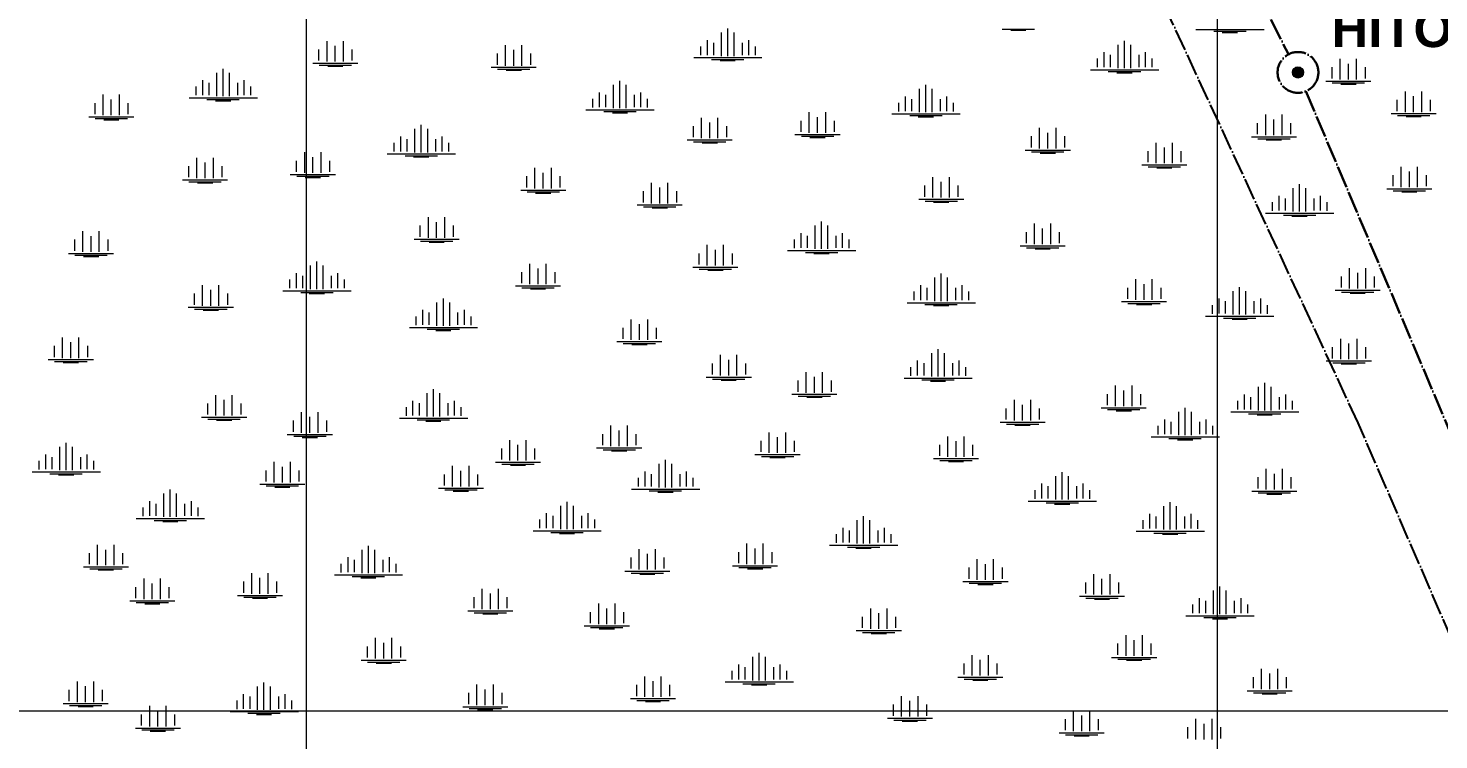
# Model space of a CAD drawing. Header units: metres. Extents: x 405809 to 420020, y 8257398 to 8272141.
# Drawn here: x 406695 to 408243, y 8265968 to 8266750 of the extents above; entities that cross this region are included whole.
import ezdxf

# ---------------------------------------------------------------- set-up
doc = ezdxf.new("R2010")
doc.units = ezdxf.units.M
doc.linetypes.add('ACAD_ISO04W100', pattern=[30, 24, -3, 0, -3])
for name, color, linetype, lineweight in [('BOFEDALES', 112, 'Continuous', 5), ('COORDENADAS', 30, 'Continuous', 5), ('PERT. DE LA RESERVA', 163, 'ACAD_ISO04W100', 30), ('texto', 7, 'Continuous', 13)]:
    doc.layers.add(name, color=color, linetype=linetype, lineweight=lineweight)
doc.layers.add('PERIMETRO', color=3, linetype='ACAD_ISO04W100')
doc.styles.add('CARLOS', font='arialbd.ttf', dxfattribs={"height": 48})

msp = doc.modelspace()

# ---------------------------------------------------------------- hatches: boundary and pattern name
at = {"layer": 'PERT. DE LA RESERVA'}
h = msp.add_hatch(color=256, dxfattribs=at)
edge = h.paths.add_edge_path()
edge.add_arc((408088.8, 8266701.1), 6.16, 0, 360)

# ---------------------------------------------------------------- linework, layer by layer
at = {"layer": 'BOFEDALES'}
for p, q in [((407455.8, 8266719), (407455.8, 8266744.8)), ((407462.8, 8266719), (407462.8, 8266749.2)), ((407462.8, 8266719), (407462.8, 8266744.8)), ((407469.8, 8266719), (407469.8, 8266744.8)), ((407764.1, 8266748.7), (407799.6, 8266748.7)), ((407773.5, 8266747.5), (407790.1, 8266747.5)), ((407976.8, 8266748.3), (408051.7, 8266748.3)), ((407996.3, 8266746.3), (408031.8, 8266746.3)), ((408005.7, 8266745.1), (408022.4, 8266745.1)), ((407022.9, 8266712.9), (407022.9, 8266735.5)), ((407031.9, 8266712.9), (407031.9, 8266730.2)), ((407040.9, 8266712.9), (407040.9, 8266735.5)), ((407218.9, 8266708.5), (407218.9, 8266731.1)), ((407236.9, 8266708.5), (407236.9, 8266731.1)), ((407432.8, 8266729.5), (407432.8, 8266720)), ((407440.1, 8266736.5), (407440.1, 8266720.1)), ((407447.1, 8266733.6), (407447.1, 8266720.1)), ((407478.6, 8266733.6), (407478.6, 8266720.1)), ((407485.6, 8266736.5), (407485.6, 8266720.1)), ((407492.9, 8266729.5), (407492.9, 8266720)), ((407891.4, 8266705.7), (407891.4, 8266731.5)), ((407898.4, 8266705.7), (407898.4, 8266735.9)), ((407898.4, 8266705.7), (407898.4, 8266731.5)), ((407905.4, 8266705.7), (407905.4, 8266731.5)), ((407013.7, 8266726.2), (407013.7, 8266714)), ((407050.2, 8266726.2), (407050.2, 8266714)), ((407209.6, 8266721.9), (407209.6, 8266709.6)), ((407227.9, 8266708.5), (407227.9, 8266725.8)), ((407246.1, 8266721.9), (407246.1, 8266709.6)), ((407425.5, 8266717.3), (407500.4, 8266717.3)), ((407445.1, 8266715.3), (407480.6, 8266715.3)), ((407454.5, 8266714), (407471.1, 8266714)), ((407868.3, 8266716.2), (407868.3, 8266706.7)), ((407875.6, 8266723.2), (407875.6, 8266706.8)), ((407882.6, 8266720.3), (407882.6, 8266706.8)), ((407914.2, 8266720.3), (407914.2, 8266706.8)), ((407921.2, 8266723.2), (407921.2, 8266706.8)), ((407928.5, 8266716.2), (407928.5, 8266706.7)), ((408135.1, 8266693.4), (408135.1, 8266716)), ((408153.1, 8266693.4), (408153.1, 8266716)), ((406901.9, 8266675), (406901.9, 8266700.8)), ((406908.9, 8266675), (406908.9, 8266705.2)), ((406908.9, 8266675), (406908.9, 8266700.8)), ((406915.9, 8266675), (406915.9, 8266700.8)), ((407007.2, 8266711.1), (407056.7, 8266711.1)), ((407014.2, 8266709.1), (407049.7, 8266709.1)), ((407023.6, 8266707.9), (407040.3, 8266707.9)), ((407203.1, 8266706.7), (407252.6, 8266706.7)), ((407210.1, 8266704.7), (407245.6, 8266704.7)), ((407219.5, 8266703.5), (407236.2, 8266703.5)), ((407861.1, 8266704), (407936, 8266704)), ((407880.6, 8266702), (407916.2, 8266702)), ((407890.1, 8266700.7), (407906.7, 8266700.7)), ((408125.9, 8266706.7), (408125.9, 8266694.5)), ((408144.1, 8266693.4), (408144.1, 8266710.6)), ((408162.4, 8266706.7), (408162.4, 8266694.5)), ((406878.8, 8266685.5), (406878.8, 8266676)), ((406886.1, 8266692.5), (406886.1, 8266676.1)), ((406893.1, 8266689.6), (406893.1, 8266676.1)), ((406924.6, 8266689.6), (406924.6, 8266676.1)), ((406931.6, 8266692.5), (406931.6, 8266676.1)), ((406938.9, 8266685.5), (406938.9, 8266676)), ((407337.4, 8266661.7), (407337.4, 8266687.5)), ((407344.4, 8266661.7), (407344.4, 8266691.9)), ((407344.4, 8266661.7), (407344.4, 8266687.5)), ((407351.4, 8266661.7), (407351.4, 8266687.5)), ((407673.3, 8266657.3), (407673.3, 8266683.1)), ((407680.3, 8266657.3), (407680.3, 8266687.5)), ((407680.3, 8266657.3), (407680.3, 8266683.1)), ((407687.3, 8266657.3), (407687.3, 8266683.1)), ((408119.4, 8266691.6), (408168.9, 8266691.6)), ((408126.4, 8266689.6), (408161.9, 8266689.6)), ((408135.8, 8266688.3), (408152.5, 8266688.3)), ((406767.9, 8266667.5), (406767.9, 8266655.2)), ((406777.1, 8266654.2), (406777.1, 8266676.8)), ((406786.1, 8266654.2), (406786.1, 8266671.4)), ((406795.1, 8266654.2), (406795.1, 8266676.8)), ((406804.4, 8266667.5), (406804.4, 8266655.2)), ((406871.5, 8266673.3), (406946.5, 8266673.3)), ((406891.1, 8266671.3), (406926.6, 8266671.3)), ((406900.5, 8266670), (406917.2, 8266670)), ((407314.4, 8266672.2), (407314.4, 8266662.7)), ((407321.7, 8266679.2), (407321.7, 8266662.8)), ((407328.7, 8266676.3), (407328.7, 8266662.8)), ((407360.2, 8266676.3), (407360.2, 8266662.8)), ((407367.2, 8266679.2), (407367.2, 8266662.8)), ((407374.5, 8266672.2), (407374.5, 8266662.7)), ((407650.2, 8266667.7), (407650.2, 8266658.2)), ((407657.6, 8266674.8), (407657.6, 8266658.4)), ((407664.6, 8266671.9), (407664.6, 8266658.4)), ((407696.1, 8266671.9), (407696.1, 8266658.4)), ((407703.1, 8266674.8), (407703.1, 8266658.4)), ((407710.4, 8266667.7), (407710.4, 8266658.2)), ((408197.5, 8266671), (408197.5, 8266658.7)), ((408206.7, 8266657.6), (408206.7, 8266680.3)), ((408215.7, 8266657.6), (408215.7, 8266674.9)), ((408224.7, 8266657.6), (408224.7, 8266680.3)), ((408234, 8266671), (408234, 8266658.7)), ((406761.4, 8266652.4), (406810.9, 8266652.4)), ((407307.1, 8266660), (407382.1, 8266660)), ((407326.7, 8266658), (407362.2, 8266658)), ((407336.1, 8266656.7), (407352.8, 8266656.7)), ((407434, 8266628.8), (407434, 8266651.4)), ((407452, 8266628.8), (407452, 8266651.4)), ((407552.3, 8266634.8), (407552.3, 8266657.4)), ((407561.3, 8266634.8), (407561.3, 8266652)), ((407570.3, 8266634.8), (407570.3, 8266657.4)), ((407643, 8266655.6), (407717.9, 8266655.6)), ((407662.6, 8266653.6), (407698.1, 8266653.6)), ((407672, 8266652.3), (407688.6, 8266652.3)), ((408053.4, 8266632.1), (408053.4, 8266654.7)), ((408071.4, 8266632.1), (408071.4, 8266654.7)), ((408191, 8266655.9), (408240.5, 8266655.9)), ((408198, 8266653.9), (408233.5, 8266653.9)), ((408207.4, 8266652.6), (408224, 8266652.6)), ((406768.4, 8266650.4), (406803.9, 8266650.4)), ((406777.8, 8266649.1), (406794.5, 8266649.1)), ((407119.4, 8266613.3), (407119.4, 8266639.1)), ((407126.4, 8266613.3), (407126.4, 8266643.5)), ((407126.4, 8266613.3), (407126.4, 8266639.1)), ((407133.4, 8266613.3), (407133.4, 8266639.1)), ((407424.8, 8266642.1), (407424.8, 8266629.9)), ((407443, 8266628.8), (407443, 8266646.1)), ((407461.3, 8266642.1), (407461.3, 8266629.9)), ((407543.1, 8266648.1), (407543.1, 8266635.8)), ((407579.6, 8266648.1), (407579.6, 8266635.8)), ((407805.2, 8266617.6), (407805.2, 8266640.2)), ((407823.2, 8266617.6), (407823.2, 8266640.2)), ((408044.1, 8266645.5), (408044.1, 8266633.2)), ((408062.4, 8266632.1), (408062.4, 8266649.4)), ((408080.6, 8266645.5), (408080.6, 8266633.2)), ((407096.3, 8266623.7), (407096.3, 8266614.2)), ((407103.6, 8266630.8), (407103.6, 8266614.4)), ((407110.6, 8266627.9), (407110.6, 8266614.4)), ((407142.1, 8266627.9), (407142.1, 8266614.4)), ((407149.1, 8266630.8), (407149.1, 8266614.4)), ((407156.4, 8266623.7), (407156.4, 8266614.2)), ((407418.3, 8266627), (407467.8, 8266627)), ((407425.3, 8266625), (407460.8, 8266625)), ((407434.7, 8266623.7), (407451.4, 8266623.7)), ((407536.6, 8266633), (407586.1, 8266633)), ((407543.6, 8266631), (407579.1, 8266631)), ((407553, 8266629.7), (407569.6, 8266629.7)), ((407795.9, 8266631), (407795.9, 8266618.7)), ((407814.2, 8266617.6), (407814.2, 8266634.9)), ((407832.4, 8266631), (407832.4, 8266618.7)), ((407933.1, 8266601.3), (407933.1, 8266623.9)), ((407951.1, 8266601.3), (407951.1, 8266623.9)), ((408037.6, 8266630.3), (408087.1, 8266630.3)), ((408044.6, 8266628.3), (408080.1, 8266628.3)), ((408054, 8266627.1), (408070.7, 8266627.1)), ((406880.1, 8266584.8), (406880.1, 8266607.4)), ((406898.1, 8266584.8), (406898.1, 8266607.4)), ((406998.4, 8266590.8), (406998.4, 8266613.4)), ((407007.4, 8266590.8), (407007.4, 8266608)), ((407016.4, 8266590.8), (407016.4, 8266613.4)), ((407089, 8266611.6), (407164, 8266611.6)), ((407108.6, 8266609.6), (407144.1, 8266609.6)), ((407118, 8266608.3), (407134.7, 8266608.3)), ((407789.4, 8266615.8), (407838.9, 8266615.8)), ((407796.4, 8266613.8), (407831.9, 8266613.8)), ((407805.9, 8266612.6), (407822.5, 8266612.6)), ((407923.8, 8266614.6), (407923.8, 8266602.4)), ((407942.1, 8266601.3), (407942.1, 8266618.6)), ((407960.3, 8266614.6), (407960.3, 8266602.4)), ((406870.8, 8266598.1), (406870.8, 8266585.9)), ((406889.1, 8266584.8), (406889.1, 8266602.1)), ((406907.3, 8266598.1), (406907.3, 8266585.9)), ((406982.6, 8266589), (407032.1, 8266589)), ((406989.1, 8266604.1), (406989.1, 8266591.8)), ((407025.6, 8266604.1), (407025.6, 8266591.8)), ((407251.2, 8266573.6), (407251.2, 8266596.2)), ((407260.2, 8266573.6), (407260.2, 8266590.9)), ((407269.2, 8266573.6), (407269.2, 8266596.2)), ((407917.3, 8266599.5), (407966.8, 8266599.5)), ((407924.3, 8266597.5), (407959.8, 8266597.5)), ((407933.8, 8266596.3), (407950.4, 8266596.3)), ((408202.1, 8266574.9), (408202.1, 8266597.5)), ((408211.1, 8266574.9), (408211.1, 8266592.2)), ((408220.1, 8266574.9), (408220.1, 8266597.5)), ((406864.3, 8266583), (406913.8, 8266583)), ((406871.3, 8266581), (406906.8, 8266581)), ((406880.7, 8266579.7), (406897.4, 8266579.7)), ((406989.6, 8266587), (407025.1, 8266587)), ((406999, 8266585.7), (407015.7, 8266585.7)), ((407242, 8266587), (407242, 8266574.7)), ((407278.5, 8266587), (407278.5, 8266574.7)), ((407379.1, 8266557.3), (407379.1, 8266579.9)), ((407388.1, 8266557.3), (407388.1, 8266574.6)), ((407397.1, 8266557.3), (407397.1, 8266579.9)), ((407678.9, 8266576.9), (407678.9, 8266564.6)), ((407688.1, 8266563.6), (407688.1, 8266586.2)), ((407697.1, 8266563.6), (407697.1, 8266580.8)), ((407706.1, 8266563.6), (407706.1, 8266586.2)), ((407715.4, 8266576.9), (407715.4, 8266564.6)), ((408083.6, 8266548.2), (408083.6, 8266574)), ((408090.6, 8266548.2), (408090.6, 8266578.4)), ((408090.6, 8266548.2), (408090.6, 8266574)), ((408097.6, 8266548.2), (408097.6, 8266574)), ((408192.9, 8266588.2), (408192.9, 8266576)), ((408229.4, 8266588.2), (408229.4, 8266576)), ((407235.5, 8266571.8), (407285, 8266571.8)), ((407242.5, 8266569.8), (407278, 8266569.8)), ((407251.9, 8266568.6), (407268.6, 8266568.6)), ((407369.9, 8266570.6), (407369.9, 8266558.4)), ((407406.4, 8266570.6), (407406.4, 8266558.4)), ((407672.4, 8266561.8), (407721.9, 8266561.8)), ((407679.4, 8266559.8), (407714.9, 8266559.8)), ((407688.8, 8266558.5), (407705.5, 8266558.5)), ((408060.5, 8266558.6), (408060.5, 8266549.1)), ((408067.8, 8266565.7), (408067.8, 8266549.3)), ((408074.8, 8266562.8), (408074.8, 8266549.3)), ((408106.3, 8266562.8), (408106.3, 8266549.3)), ((408113.3, 8266565.7), (408113.3, 8266549.3)), ((408120.6, 8266558.6), (408120.6, 8266549.1)), ((408186.4, 8266573.1), (408235.9, 8266573.1)), ((408193.4, 8266571.1), (408228.9, 8266571.1)), ((408202.8, 8266569.8), (408219.4, 8266569.8)), ((407134.2, 8266519.6), (407134.2, 8266542.2)), ((407152.2, 8266519.6), (407152.2, 8266542.2)), ((407363.4, 8266555.5), (407412.9, 8266555.5)), ((407370.4, 8266553.5), (407405.9, 8266553.5)), ((407379.8, 8266552.3), (407396.5, 8266552.3)), ((408053.3, 8266546.4), (408128.2, 8266546.4)), ((408072.8, 8266544.4), (408108.3, 8266544.4)), ((408082.2, 8266543.2), (408098.9, 8266543.2)), ((406754.9, 8266504.1), (406754.9, 8266526.8)), ((406772.9, 8266504.1), (406772.9, 8266526.8)), ((407124.9, 8266532.9), (407124.9, 8266520.6)), ((407143.2, 8266519.6), (407143.2, 8266536.8)), ((407161.4, 8266532.9), (407161.4, 8266520.6)), ((407558.7, 8266507.2), (407558.7, 8266532.9)), ((407565.7, 8266507.2), (407565.7, 8266537.3)), ((407565.7, 8266507.2), (407565.7, 8266532.9)), ((407572.7, 8266507.2), (407572.7, 8266532.9)), ((407799.5, 8266512.4), (407799.5, 8266535)), ((407808.5, 8266512.4), (407808.5, 8266529.7)), ((407817.5, 8266512.4), (407817.5, 8266535)), ((406745.6, 8266517.5), (406745.6, 8266505.2)), ((406763.9, 8266504.1), (406763.9, 8266521.4)), ((406782.1, 8266517.5), (406782.1, 8266505.2)), ((407118.4, 8266517.8), (407167.9, 8266517.8)), ((407125.4, 8266515.8), (407160.9, 8266515.8)), ((407134.9, 8266514.5), (407151.5, 8266514.5)), ((407440.3, 8266488.9), (407440.3, 8266511.6)), ((407458.3, 8266488.9), (407458.3, 8266511.6)), ((407535.7, 8266517.6), (407535.7, 8266508.1)), ((407543, 8266524.6), (407543, 8266508.3)), ((407550, 8266521.8), (407550, 8266508.3)), ((407581.5, 8266521.8), (407581.5, 8266508.3)), ((407588.5, 8266524.6), (407588.5, 8266508.3)), ((407595.8, 8266517.6), (407595.8, 8266508.1)), ((407790.3, 8266525.7), (407790.3, 8266513.5)), ((407826.8, 8266525.7), (407826.8, 8266513.5)), ((406739.1, 8266502.4), (406788.6, 8266502.4)), ((406746.1, 8266500.4), (406781.6, 8266500.4)), ((406755.5, 8266499.1), (406772.2, 8266499.1)), ((407431, 8266502.3), (407431, 8266490)), ((407449.3, 8266488.9), (407449.3, 8266506.2)), ((407467.5, 8266502.3), (407467.5, 8266490)), ((407528.4, 8266505.4), (407603.4, 8266505.4)), ((407548, 8266503.4), (407583.5, 8266503.4)), ((407557.4, 8266502.2), (407574, 8266502.2)), ((407783.8, 8266510.6), (407833.3, 8266510.6)), ((407790.8, 8266508.6), (407826.3, 8266508.6)), ((407800.2, 8266507.4), (407816.8, 8266507.4)), ((406989, 8266480.6), (406989, 8266464.3)), ((407004.8, 8266463.2), (407004.8, 8266488.9)), ((407011.8, 8266463.2), (407011.8, 8266493.3)), ((407011.8, 8266463.2), (407011.8, 8266488.9)), ((407018.8, 8266463.2), (407018.8, 8266488.9)), ((407034.5, 8266480.6), (407034.5, 8266464.3)), ((407236.3, 8266481.7), (407236.3, 8266469.5)), ((407245.6, 8266468.4), (407245.6, 8266491)), ((407254.6, 8266468.4), (407254.6, 8266485.7)), ((407263.6, 8266468.4), (407263.6, 8266491)), ((407272.8, 8266481.7), (407272.8, 8266469.5)), ((407424.5, 8266487.2), (407474, 8266487.2)), ((407431.5, 8266485.2), (407467, 8266485.2)), ((407440.9, 8266483.9), (407457.6, 8266483.9)), ((408145.4, 8266463.7), (408145.4, 8266486.3)), ((408154.4, 8266463.7), (408154.4, 8266481)), ((408163.4, 8266463.7), (408163.4, 8266486.3)), ((406886.3, 8266444.9), (406886.3, 8266467.6)), ((406904.3, 8266444.9), (406904.3, 8266467.6)), ((406981.7, 8266473.6), (406981.7, 8266464.1)), ((406996, 8266477.8), (406996, 8266464.3)), ((407027.5, 8266477.8), (407027.5, 8266464.3)), ((407041.8, 8266473.6), (407041.8, 8266464.1)), ((407229.8, 8266466.6), (407279.3, 8266466.6)), ((407674.3, 8266467.4), (407674.3, 8266451.1)), ((407690.1, 8266450), (407690.1, 8266475.7)), ((407697.1, 8266450), (407697.1, 8266480.2)), ((407697.1, 8266450), (407697.1, 8266475.7)), ((407704.1, 8266450), (407704.1, 8266475.7)), ((407719.8, 8266467.4), (407719.8, 8266451.1)), ((407910.8, 8266451.3), (407910.8, 8266473.9)), ((407919.8, 8266451.3), (407919.8, 8266468.6)), ((407928.8, 8266451.3), (407928.8, 8266473.9)), ((408024.7, 8266435.2), (408024.7, 8266465.4)), ((408136.1, 8266477), (408136.1, 8266464.8)), ((408172.6, 8266477), (408172.6, 8266464.8)), ((406877, 8266458.3), (406877, 8266446)), ((406895.3, 8266444.9), (406895.3, 8266462.2)), ((406913.6, 8266458.3), (406913.6, 8266446)), ((406974.5, 8266461.4), (407049.4, 8266461.4)), ((406994, 8266459.4), (407029.5, 8266459.4)), ((407003.4, 8266458.2), (407020.1, 8266458.2)), ((407150.6, 8266422.7), (407150.6, 8266452.9)), ((407236.8, 8266464.6), (407272.3, 8266464.6)), ((407246.2, 8266463.4), (407262.9, 8266463.4)), ((407667, 8266460.4), (407667, 8266450.9)), ((407681.3, 8266464.6), (407681.3, 8266451.1)), ((407712.8, 8266464.6), (407712.8, 8266451.1)), ((407727.2, 8266460.4), (407727.2, 8266450.9)), ((407895.1, 8266449.5), (407944.6, 8266449.5)), ((407901.6, 8266464.6), (407901.6, 8266452.4)), ((407938.1, 8266464.6), (407938.1, 8266452.4)), ((408002, 8266452.7), (408002, 8266436.3)), ((408009, 8266449.8), (408009, 8266436.3)), ((408017.7, 8266435.2), (408017.7, 8266461)), ((408024.7, 8266435.2), (408024.7, 8266461)), ((408031.7, 8266435.2), (408031.7, 8266461)), ((408040.5, 8266449.8), (408040.5, 8266436.3)), ((408047.5, 8266452.7), (408047.5, 8266436.3)), ((408129.6, 8266461.9), (408179.1, 8266461.9)), ((408136.6, 8266459.9), (408172.1, 8266459.9)), ((408146, 8266458.7), (408162.7, 8266458.7)), ((406870.5, 8266443.2), (406920.1, 8266443.2)), ((406877.5, 8266441.2), (406913.1, 8266441.2)), ((406887, 8266439.9), (406903.6, 8266439.9)), ((407127.8, 8266440.2), (407127.8, 8266423.8)), ((407134.8, 8266437.3), (407134.8, 8266423.8)), ((407143.6, 8266422.7), (407143.6, 8266448.5)), ((407150.6, 8266422.7), (407150.6, 8266448.5)), ((407157.6, 8266422.7), (407157.6, 8266448.5)), ((407166.3, 8266437.3), (407166.3, 8266423.8)), ((407173.3, 8266440.2), (407173.3, 8266423.8)), ((407659.8, 8266448.2), (407734.7, 8266448.2)), ((407679.3, 8266446.2), (407714.8, 8266446.2)), ((407688.8, 8266445), (407705.4, 8266445)), ((407902.1, 8266447.5), (407937.6, 8266447.5)), ((407911.5, 8266446.2), (407928.2, 8266446.2)), ((407994.7, 8266445.6), (407994.7, 8266436.1)), ((408054.8, 8266445.6), (408054.8, 8266436.1)), ((407113.3, 8266421), (407188.2, 8266421)), ((407120.5, 8266433.1), (407120.5, 8266423.6)), ((407132.8, 8266419), (407168.3, 8266419)), ((407180.7, 8266433.1), (407180.7, 8266423.6)), ((407347.6, 8266420.6), (407347.6, 8266408.4)), ((407356.9, 8266407.3), (407356.9, 8266429.9)), ((407365.9, 8266407.3), (407365.9, 8266424.6)), ((407374.9, 8266407.3), (407374.9, 8266429.9)), ((407384.1, 8266420.6), (407384.1, 8266408.4)), ((407987.4, 8266433.4), (408062.4, 8266433.4)), ((408007, 8266431.4), (408042.5, 8266431.4)), ((408016.4, 8266430.2), (408033.1, 8266430.2)), ((406732.6, 8266387.4), (406732.6, 8266410.1)), ((406741.6, 8266387.4), (406741.6, 8266404.7)), ((406750.6, 8266387.4), (406750.6, 8266410.1)), ((407142.3, 8266417.7), (407158.9, 8266417.7)), ((407341.1, 8266405.5), (407390.6, 8266405.5)), ((407348.1, 8266403.5), (407383.6, 8266403.5)), ((408135.7, 8266386.1), (408135.7, 8266408.7)), ((408144.7, 8266386.1), (408144.7, 8266403.3)), ((408153.7, 8266386.1), (408153.7, 8266408.7)), ((406723.3, 8266400.8), (406723.3, 8266388.5)), ((406759.9, 8266400.8), (406759.9, 8266388.5)), ((407357.5, 8266402.2), (407374.2, 8266402.2)), ((407454.9, 8266368.2), (407454.9, 8266390.8)), ((407472.9, 8266368.2), (407472.9, 8266390.8)), ((407686.7, 8266367.1), (407686.7, 8266392.9)), ((407693.7, 8266367.1), (407693.7, 8266397.3)), ((407693.7, 8266367.1), (407693.7, 8266392.9)), ((407700.7, 8266367.1), (407700.7, 8266392.9)), ((408126.4, 8266399.4), (408126.4, 8266387.1)), ((408162.9, 8266399.4), (408162.9, 8266387.1)), ((406716.8, 8266385.7), (406766.4, 8266385.7)), ((406723.8, 8266383.7), (406759.4, 8266383.7)), ((406733.3, 8266382.4), (406749.9, 8266382.4)), ((407445.6, 8266381.6), (407445.6, 8266369.3)), ((407463.9, 8266368.2), (407463.9, 8266385.5)), ((407482.2, 8266381.6), (407482.2, 8266369.3)), ((407549, 8266349.4), (407549, 8266372)), ((407567, 8266349.4), (407567, 8266372)), ((407663.6, 8266377.5), (407663.6, 8266368)), ((407670.9, 8266384.6), (407670.9, 8266368.2)), ((407677.9, 8266381.7), (407677.9, 8266368.2)), ((407709.4, 8266381.7), (407709.4, 8266368.2)), ((407716.4, 8266384.6), (407716.4, 8266368.2)), ((407723.7, 8266377.5), (407723.7, 8266368)), ((408119.9, 8266384.3), (408169.4, 8266384.3)), ((408126.9, 8266382.3), (408162.4, 8266382.3)), ((408136.3, 8266381), (408153, 8266381)), ((407439.1, 8266366.4), (407488.7, 8266366.4)), ((407446.1, 8266364.4), (407481.7, 8266364.4)), ((407455.6, 8266363.2), (407472.2, 8266363.2)), ((407539.7, 8266362.7), (407539.7, 8266350.5)), ((407558, 8266349.4), (407558, 8266366.7)), ((407576.2, 8266362.7), (407576.2, 8266350.5)), ((407656.3, 8266365.4), (407731.3, 8266365.4)), ((407675.9, 8266363.4), (407711.4, 8266363.4)), ((407685.3, 8266362.1), (407702, 8266362.1)), ((407888.6, 8266334.6), (407888.6, 8266357.2)), ((407906.6, 8266334.6), (407906.6, 8266357.2)), ((408052.3, 8266330), (408052.3, 8266360.1)), ((406900.9, 8266324.2), (406900.9, 8266346.8)), ((406909.9, 8266324.2), (406909.9, 8266341.5)), ((406918.9, 8266324.2), (406918.9, 8266346.8)), ((407132.7, 8266323.1), (407132.7, 8266348.9)), ((407139.7, 8266323.1), (407139.7, 8266353.3)), ((407139.7, 8266323.1), (407139.7, 8266348.9)), ((407146.7, 8266323.1), (407146.7, 8266348.9)), ((407533.2, 8266347.6), (407582.7, 8266347.6)), ((407540.2, 8266345.6), (407575.7, 8266345.6)), ((407549.7, 8266344.4), (407566.3, 8266344.4)), ((407777.5, 8266318.8), (407777.5, 8266341.4)), ((407795.5, 8266318.8), (407795.5, 8266341.4)), ((407879.3, 8266347.9), (407879.3, 8266335.7)), ((407897.6, 8266334.6), (407897.6, 8266351.9)), ((407915.8, 8266347.9), (407915.8, 8266335.7)), ((408029.6, 8266347.4), (408029.6, 8266331.1)), ((408036.6, 8266344.5), (408036.6, 8266331.1)), ((408045.3, 8266330), (408045.3, 8266355.7)), ((408052.3, 8266330), (408052.3, 8266355.7)), ((408059.3, 8266330), (408059.3, 8266355.7)), ((408068.1, 8266344.5), (408068.1, 8266331.1)), ((408075.1, 8266347.4), (408075.1, 8266331.1)), ((406891.7, 8266337.6), (406891.7, 8266325.3)), ((406928.2, 8266337.6), (406928.2, 8266325.3)), ((406995, 8266305.4), (406995, 8266328)), ((407013, 8266305.4), (407013, 8266328)), ((407109.6, 8266333.5), (407109.6, 8266324)), ((407116.9, 8266340.6), (407116.9, 8266324.2)), ((407123.9, 8266337.7), (407123.9, 8266324.2)), ((407155.4, 8266337.7), (407155.4, 8266324.2)), ((407162.4, 8266340.6), (407162.4, 8266324.2)), ((407169.8, 8266333.5), (407169.8, 8266324)), ((407768.2, 8266332.1), (407768.2, 8266319.9)), ((407786.5, 8266318.8), (407786.5, 8266336.1)), ((407804.7, 8266332.1), (407804.7, 8266319.9)), ((407872.8, 8266332.8), (407922.3, 8266332.8)), ((407879.8, 8266330.8), (407915.3, 8266330.8)), ((407889.2, 8266329.6), (407905.9, 8266329.6)), ((407957.9, 8266302.7), (407957.9, 8266328.4)), ((407964.9, 8266302.7), (407964.9, 8266332.8)), ((407964.9, 8266302.7), (407964.9, 8266328.4)), ((407971.9, 8266302.7), (407971.9, 8266328.4)), ((408015, 8266328.2), (408089.9, 8266328.2)), ((408022.3, 8266340.4), (408022.3, 8266330.9)), ((408034.6, 8266326.2), (408070.1, 8266326.2)), ((408082.4, 8266340.4), (408082.4, 8266330.9)), ((406885.2, 8266322.4), (406934.7, 8266322.4)), ((406892.2, 8266320.4), (406927.7, 8266320.4)), ((406901.6, 8266319.2), (406918.3, 8266319.2)), ((406985.8, 8266318.7), (406985.8, 8266306.5)), ((407004, 8266305.4), (407004, 8266322.7)), ((407022.3, 8266318.7), (407022.3, 8266306.5)), ((407102.4, 8266321.4), (407177.3, 8266321.4)), ((407121.9, 8266319.4), (407157.4, 8266319.4)), ((407131.4, 8266318.1), (407148, 8266318.1)), ((407334.6, 8266290.6), (407334.6, 8266313.2)), ((407352.6, 8266290.6), (407352.6, 8266313.2)), ((407761.7, 8266317), (407811.2, 8266317)), ((407768.7, 8266315), (407804.2, 8266315)), ((407778.1, 8266313.7), (407794.8, 8266313.7)), ((407934.8, 8266313.1), (407934.8, 8266303.6)), ((407942.1, 8266320.1), (407942.1, 8266303.8)), ((407949.1, 8266317.3), (407949.1, 8266303.8)), ((407980.6, 8266317.3), (407980.6, 8266303.8)), ((407987.6, 8266320.1), (407987.6, 8266303.8)), ((407994.9, 8266313.1), (407994.9, 8266303.6)), ((408044, 8266324.9), (408060.6, 8266324.9)), ((406979.3, 8266303.6), (407028.8, 8266303.6)), ((406986.3, 8266301.6), (407021.8, 8266301.6)), ((406995.7, 8266300.3), (407012.4, 8266300.3)), ((407223.5, 8266274.8), (407223.5, 8266297.4)), ((407241.5, 8266274.8), (407241.5, 8266297.4)), ((407325.4, 8266303.9), (407325.4, 8266291.7)), ((407343.6, 8266290.6), (407343.6, 8266307.9)), ((407361.9, 8266303.9), (407361.9, 8266291.7)), ((407499.2, 8266296.5), (407499.2, 8266284.3)), ((407508.4, 8266283.2), (407508.4, 8266305.8)), ((407517.4, 8266283.2), (407517.4, 8266300.5)), ((407526.4, 8266283.2), (407526.4, 8266305.8)), ((407535.7, 8266296.5), (407535.7, 8266284.3)), ((407704.4, 8266278.8), (407704.4, 8266301.4)), ((407713.4, 8266278.8), (407713.4, 8266296.1)), ((407722.4, 8266278.8), (407722.4, 8266301.4)), ((407927.6, 8266300.9), (408002.5, 8266300.9)), ((407947.1, 8266298.9), (407982.6, 8266298.9)), ((407956.6, 8266297.7), (407973.2, 8266297.7)), ((406713.7, 8266281.6), (406713.7, 8266265.3)), ((406729.5, 8266264.2), (406729.5, 8266289.9)), ((406736.5, 8266264.2), (406736.5, 8266294.3)), ((406736.5, 8266264.2), (406736.5, 8266289.9)), ((406743.5, 8266264.2), (406743.5, 8266289.9)), ((406759.2, 8266281.6), (406759.2, 8266265.3)), ((407214.3, 8266288.1), (407214.3, 8266275.9)), ((407232.5, 8266274.8), (407232.5, 8266292.1)), ((407250.8, 8266288.1), (407250.8, 8266275.9)), ((407318.9, 8266288.8), (407368.4, 8266288.8)), ((407325.9, 8266286.8), (407361.4, 8266286.8)), ((407335.3, 8266285.6), (407351.9, 8266285.6)), ((407492.7, 8266281.4), (407542.2, 8266281.4)), ((407499.7, 8266279.4), (407535.2, 8266279.4)), ((407695.1, 8266292.2), (407695.1, 8266279.9)), ((407731.6, 8266292.2), (407731.6, 8266279.9)), ((406706.4, 8266274.6), (406706.4, 8266265.1)), ((406720.7, 8266278.7), (406720.7, 8266265.3)), ((406752.2, 8266278.7), (406752.2, 8266265.3)), ((406766.5, 8266274.6), (406766.5, 8266265.1)), ((406955.6, 8266264.1), (406955.6, 8266251.8)), ((406964.9, 8266250.8), (406964.9, 8266273.4)), ((406973.9, 8266250.8), (406973.9, 8266268)), ((406982.9, 8266250.8), (406982.9, 8266273.4)), ((406992.1, 8266264.1), (406992.1, 8266251.8)), ((407160.8, 8266246.4), (407160.8, 8266269)), ((407169.8, 8266246.4), (407169.8, 8266263.7)), ((407178.8, 8266246.4), (407178.8, 8266269)), ((407207.8, 8266273), (407257.3, 8266273)), ((407214.8, 8266271), (407250.3, 8266271)), ((407224.2, 8266269.7), (407240.8, 8266269.7)), ((407387.4, 8266245.4), (407387.4, 8266271.1)), ((407394.4, 8266245.4), (407394.4, 8266275.5)), ((407394.4, 8266245.4), (407394.4, 8266271.1)), ((407401.4, 8266245.4), (407401.4, 8266271.1)), ((407509.1, 8266278.2), (407525.7, 8266278.2)), ((407688.6, 8266277), (407738.1, 8266277)), ((407695.6, 8266275), (407731.1, 8266275)), ((407705, 8266273.8), (407721.7, 8266273.8)), ((408053.9, 8266243.2), (408053.9, 8266265.8)), ((408071.9, 8266243.2), (408071.9, 8266265.8)), ((406699.1, 8266262.4), (406774.1, 8266262.4)), ((406718.7, 8266260.4), (406754.2, 8266260.4)), ((406728.1, 8266259.2), (406744.8, 8266259.2)), ((406949.1, 8266249), (406998.6, 8266249)), ((407151.6, 8266259.7), (407151.6, 8266247.5)), ((407188.1, 8266259.7), (407188.1, 8266247.5)), ((407364.3, 8266255.8), (407364.3, 8266246.3)), ((407371.6, 8266262.8), (407371.6, 8266246.4)), ((407378.6, 8266259.9), (407378.6, 8266246.4)), ((407410.1, 8266259.9), (407410.1, 8266246.4)), ((407417.1, 8266262.8), (407417.1, 8266246.4)), ((407424.4, 8266255.8), (407424.4, 8266246.3)), ((407807.2, 8266249.5), (407807.2, 8266233.1)), ((407822.9, 8266232), (407822.9, 8266257.8)), ((407829.9, 8266232), (407829.9, 8266262.2)), ((407829.9, 8266232), (407829.9, 8266257.8)), ((407836.9, 8266232), (407836.9, 8266257.8)), ((407852.7, 8266249.5), (407852.7, 8266233.1)), ((408044.6, 8266256.5), (408044.6, 8266244.2)), ((408062.9, 8266243.2), (408062.9, 8266260.4)), ((408081.1, 8266256.5), (408081.1, 8266244.2)), ((406843.8, 8266212.9), (406843.8, 8266238.6)), ((406850.8, 8266212.9), (406850.8, 8266243)), ((406850.8, 8266212.9), (406850.8, 8266238.6)), ((406857.8, 8266212.9), (406857.8, 8266238.6)), ((406956.1, 8266247), (406991.6, 8266247)), ((406965.6, 8266245.7), (406982.2, 8266245.7)), ((407145.1, 8266244.6), (407194.6, 8266244.6)), ((407152.1, 8266242.6), (407187.6, 8266242.6)), ((407161.5, 8266241.3), (407178.1, 8266241.3)), ((407357, 8266243.6), (407432, 8266243.6)), ((407376.6, 8266241.6), (407412.1, 8266241.6)), ((407386, 8266240.3), (407402.7, 8266240.3)), ((407799.9, 8266242.5), (407799.9, 8266233)), ((407814.2, 8266246.6), (407814.2, 8266233.1)), ((407845.7, 8266246.6), (407845.7, 8266233.1)), ((407860, 8266242.5), (407860, 8266233)), ((408038.1, 8266241.4), (408087.6, 8266241.4)), ((408045.1, 8266239.4), (408080.6, 8266239.4)), ((408054.5, 8266238.1), (408071.2, 8266238.1)), ((406820.8, 8266223.3), (406820.8, 8266213.8)), ((406828.1, 8266230.3), (406828.1, 8266214)), ((406835.1, 8266227.5), (406835.1, 8266214)), ((406866.6, 8266227.5), (406866.6, 8266214)), ((406873.6, 8266230.3), (406873.6, 8266214)), ((406880.9, 8266223.3), (406880.9, 8266213.8)), ((407263.6, 8266217), (407263.6, 8266200.7)), ((407279.4, 8266199.6), (407279.4, 8266225.3)), ((407286.4, 8266199.6), (407286.4, 8266229.7)), ((407286.4, 8266199.6), (407286.4, 8266225.3)), ((407293.4, 8266199.6), (407293.4, 8266225.3)), ((407309.2, 8266217), (407309.2, 8266200.7)), ((407792.6, 8266230.3), (407867.6, 8266230.3)), ((407812.2, 8266228.3), (407847.7, 8266228.3)), ((407821.6, 8266227), (407838.3, 8266227)), ((407941.5, 8266199), (407941.5, 8266224.8)), ((407948.5, 8266199), (407948.5, 8266229.2)), ((407948.5, 8266199), (407948.5, 8266224.8)), ((407955.5, 8266199), (407955.5, 8266224.8)), ((406813.5, 8266211.1), (406888.4, 8266211.1)), ((406833.1, 8266209.1), (406868.6, 8266209.1)), ((406842.5, 8266207.9), (406859.1, 8266207.9)), ((407256.3, 8266210), (407256.3, 8266200.5)), ((407270.6, 8266214.2), (407270.6, 8266200.7)), ((407302.2, 8266214.2), (407302.2, 8266200.7)), ((407316.5, 8266210), (407316.5, 8266200.5)), ((407604.8, 8266183.6), (407604.8, 8266209.4)), ((407611.8, 8266183.6), (407611.8, 8266213.8)), ((407611.8, 8266183.6), (407611.8, 8266209.4)), ((407618.8, 8266183.6), (407618.8, 8266209.4)), ((407918.4, 8266209.4), (407918.4, 8266199.9)), ((407925.7, 8266216.5), (407925.7, 8266200.1)), ((407932.7, 8266213.6), (407932.7, 8266200.1)), ((407964.2, 8266213.6), (407964.2, 8266200.1)), ((407971.2, 8266216.5), (407971.2, 8266200.1)), ((407978.5, 8266209.4), (407978.5, 8266199.9)), ((407249.1, 8266197.8), (407324, 8266197.8)), ((407268.6, 8266195.8), (407304.2, 8266195.8)), ((407278.1, 8266194.6), (407294.7, 8266194.6)), ((407581.8, 8266194.1), (407581.8, 8266184.6)), ((407589.1, 8266201.1), (407589.1, 8266184.7)), ((407596.1, 8266198.2), (407596.1, 8266184.7)), ((407627.6, 8266198.2), (407627.6, 8266184.7)), ((407634.6, 8266201.1), (407634.6, 8266184.7)), ((407641.9, 8266194.1), (407641.9, 8266184.6)), ((407911.2, 8266197.2), (407986.1, 8266197.2)), ((407930.7, 8266195.2), (407966.2, 8266195.2)), ((407940.2, 8266194), (407956.8, 8266194)), ((406761.9, 8266173.1), (406761.9, 8266160.9)), ((406771.1, 8266159.8), (406771.1, 8266182.4)), ((406780.1, 8266159.8), (406780.1, 8266177)), ((406789.1, 8266159.8), (406789.1, 8266182.4)), ((406798.4, 8266173.1), (406798.4, 8266160.9)), ((407061.3, 8266151.2), (407061.3, 8266176.9)), ((407068.3, 8266151.2), (407068.3, 8266181.3)), ((407068.3, 8266151.2), (407068.3, 8266176.9)), ((407075.3, 8266151.2), (407075.3, 8266176.9)), ((407365.6, 8266155.1), (407365.6, 8266177.7)), ((407374.6, 8266155.1), (407374.6, 8266172.4)), ((407383.6, 8266155.1), (407383.6, 8266177.7)), ((407474.6, 8266174.4), (407474.6, 8266162.2)), ((407483.8, 8266161.1), (407483.8, 8266183.7)), ((407492.8, 8266161.1), (407492.8, 8266178.3)), ((407501.8, 8266161.1), (407501.8, 8266183.7)), ((407511.1, 8266174.4), (407511.1, 8266162.2)), ((407574.5, 8266181.9), (407649.5, 8266181.9)), ((407594.1, 8266179.9), (407629.6, 8266179.9)), ((407603.5, 8266178.6), (407620.2, 8266178.6)), ((406755.4, 8266158), (406804.9, 8266158)), ((406762.4, 8266156), (406797.9, 8266156)), ((407038.2, 8266161.6), (407038.2, 8266152.1)), ((407045.6, 8266168.6), (407045.6, 8266152.3)), ((407052.6, 8266165.7), (407052.6, 8266152.3)), ((407084.1, 8266165.7), (407084.1, 8266152.3)), ((407091.1, 8266168.6), (407091.1, 8266152.3)), ((407098.4, 8266161.6), (407098.4, 8266152.1)), ((407356.3, 8266168.4), (407356.3, 8266156.2)), ((407392.8, 8266168.4), (407392.8, 8266156.2)), ((407468.1, 8266159.3), (407517.6, 8266159.3)), ((407475.1, 8266157.3), (407510.6, 8266157.3)), ((407484.5, 8266156), (407501.2, 8266156)), ((407727.5, 8266157.3), (407727.5, 8266145)), ((407736.7, 8266143.9), (407736.7, 8266166.5)), ((407745.7, 8266143.9), (407745.7, 8266161.2)), ((407754.7, 8266143.9), (407754.7, 8266166.5)), ((407764, 8266157.3), (407764, 8266145)), ((406771.8, 8266154.7), (406788.5, 8266154.7)), ((406822, 8266122.6), (406822, 8266145.2)), ((406831, 8266122.6), (406831, 8266139.9)), ((406840, 8266122.6), (406840, 8266145.2)), ((406931.1, 8266142), (406931.1, 8266129.7)), ((406940.3, 8266128.6), (406940.3, 8266151.2)), ((406949.3, 8266128.6), (406949.3, 8266145.9)), ((406958.3, 8266128.6), (406958.3, 8266151.2)), ((406967.6, 8266142), (406967.6, 8266129.7)), ((407031, 8266149.4), (407105.9, 8266149.4)), ((407050.6, 8266147.4), (407086.1, 8266147.4)), ((407060, 8266146.2), (407076.6, 8266146.2)), ((407349.8, 8266153.3), (407399.3, 8266153.3)), ((407356.8, 8266151.3), (407392.3, 8266151.3)), ((407366.2, 8266150), (407382.9, 8266150)), ((407721, 8266142.1), (407770.5, 8266142.1)), ((407728, 8266140.1), (407763.5, 8266140.1)), ((407855.4, 8266141), (407855.4, 8266128.7)), ((407864.6, 8266127.6), (407864.6, 8266150.2)), ((407873.6, 8266127.6), (407873.6, 8266144.9)), ((407882.6, 8266127.6), (407882.6, 8266150.2)), ((407891.9, 8266141), (407891.9, 8266128.7)), ((406812.8, 8266136), (406812.8, 8266123.7)), ((406849.3, 8266136), (406849.3, 8266123.7)), ((406924.6, 8266126.8), (406974.1, 8266126.8)), ((406931.6, 8266124.8), (406967.1, 8266124.8)), ((407183.9, 8266124.8), (407183.9, 8266112.6)), ((407193.2, 8266111.5), (407193.2, 8266134.1)), ((407202.2, 8266111.5), (407202.2, 8266128.8)), ((407211.2, 8266111.5), (407211.2, 8266134.1)), ((407220.4, 8266124.8), (407220.4, 8266112.6)), ((407737.4, 8266138.9), (407754, 8266138.9)), ((407848.9, 8266125.8), (407898.4, 8266125.8)), ((407996.1, 8266106.3), (407996.1, 8266132)), ((408003.1, 8266106.3), (408003.1, 8266136.4)), ((408003.1, 8266106.3), (408003.1, 8266132)), ((408010.1, 8266106.3), (408010.1, 8266132)), ((406806.3, 8266120.8), (406855.8, 8266120.8)), ((406813.3, 8266118.8), (406848.8, 8266118.8)), ((406822.7, 8266117.6), (406839.4, 8266117.6)), ((406941, 8266123.6), (406957.6, 8266123.6)), ((407177.4, 8266109.7), (407226.9, 8266109.7)), ((407321.1, 8266095.2), (407321.1, 8266117.8)), ((407330.1, 8266095.2), (407330.1, 8266112.5)), ((407339.1, 8266095.2), (407339.1, 8266117.8)), ((407619.7, 8266089.9), (407619.7, 8266112.5)), ((407637.7, 8266089.9), (407637.7, 8266112.5)), ((407855.9, 8266123.8), (407891.4, 8266123.8)), ((407865.3, 8266122.6), (407882, 8266122.6)), ((407973.1, 8266116.7), (407973.1, 8266107.2)), ((407980.4, 8266123.7), (407980.4, 8266107.4)), ((407987.4, 8266120.8), (407987.4, 8266107.4)), ((408018.9, 8266120.8), (408018.9, 8266107.4)), ((408025.9, 8266123.7), (408025.9, 8266107.4)), ((408033.2, 8266116.7), (408033.2, 8266107.2)), ((407184.4, 8266107.7), (407219.9, 8266107.7)), ((407193.9, 8266106.4), (407210.5, 8266106.4)), ((407305.3, 8266093.4), (407354.8, 8266093.4)), ((407311.8, 8266108.5), (407311.8, 8266096.3)), ((407348.3, 8266108.5), (407348.3, 8266096.3)), ((407610.4, 8266103.2), (407610.4, 8266091)), ((407628.7, 8266089.9), (407628.7, 8266107.1)), ((407646.9, 8266103.2), (407646.9, 8266091)), ((407965.8, 8266104.5), (408040.8, 8266104.5)), ((407985.4, 8266102.5), (408020.9, 8266102.5)), ((407994.8, 8266101.2), (408011.5, 8266101.2)), ((407076.1, 8266057.4), (407076.1, 8266080)), ((407094.1, 8266057.4), (407094.1, 8266080)), ((407312.3, 8266091.4), (407347.8, 8266091.4)), ((407321.8, 8266090.1), (407338.4, 8266090.1)), ((407603.9, 8266088.1), (407653.4, 8266088.1)), ((407610.9, 8266086.1), (407646.4, 8266086.1)), ((407620.3, 8266084.8), (407637, 8266084.8)), ((407900, 8266060.5), (407900, 8266083.1)), ((407909, 8266060.5), (407909, 8266077.8)), ((407918, 8266060.5), (407918, 8266083.1)), ((407066.9, 8266070.8), (407066.9, 8266058.5)), ((407085.1, 8266057.4), (407085.1, 8266074.7)), ((407103.4, 8266070.8), (407103.4, 8266058.5)), ((407497.3, 8266033.5), (407497.3, 8266063.6)), ((407890.7, 8266073.9), (407890.7, 8266061.6)), ((407927.3, 8266073.9), (407927.3, 8266061.6)), ((407060.4, 8266055.6), (407109.9, 8266055.6)), ((407067.4, 8266053.6), (407102.9, 8266053.6)), ((407076.8, 8266052.4), (407093.5, 8266052.4)), ((407474.5, 8266050.9), (407474.5, 8266034.6)), ((407481.5, 8266048.1), (407481.5, 8266034.6)), ((407490.3, 8266033.5), (407490.3, 8266059.2)), ((407497.3, 8266033.5), (407497.3, 8266059.2)), ((407504.3, 8266033.5), (407504.3, 8266059.2)), ((407513, 8266048.1), (407513, 8266034.6)), ((407520, 8266050.9), (407520, 8266034.6)), ((407721.8, 8266052.1), (407721.8, 8266039.8)), ((407731, 8266038.7), (407731, 8266061.3)), ((407740, 8266038.7), (407740, 8266056)), ((407749, 8266038.7), (407749, 8266061.3)), ((407758.3, 8266052.1), (407758.3, 8266039.8)), ((407884.2, 8266058.7), (407933.8, 8266058.7)), ((407891.2, 8266056.7), (407926.8, 8266056.7)), ((407900.7, 8266055.5), (407917.3, 8266055.5)), ((406748.9, 8266009.7), (406748.9, 8266032.4)), ((406766.9, 8266009.7), (406766.9, 8266032.4)), ((406953.7, 8266001.1), (406953.7, 8266031.2)), ((407371.8, 8266015.3), (407371.8, 8266037.9)), ((407380.8, 8266015.3), (407380.8, 8266032.5)), ((407389.8, 8266015.3), (407389.8, 8266037.9)), ((407459.9, 8266031.7), (407534.9, 8266031.7)), ((407467.2, 8266043.9), (407467.2, 8266034.4)), ((407527.3, 8266043.9), (407527.3, 8266034.4)), ((407715.3, 8266036.9), (407764.8, 8266036.9)), ((407722.3, 8266034.9), (407757.8, 8266034.9)), ((407731.7, 8266033.7), (407748.4, 8266033.7)), ((408039.5, 8266037), (408039.5, 8266024.8)), ((408048.8, 8266023.7), (408048.8, 8266046.3)), ((408057.8, 8266023.7), (408057.8, 8266041)), ((408066.8, 8266023.7), (408066.8, 8266046.3)), ((408076, 8266037), (408076, 8266024.8)), ((406739.6, 8266023.1), (406739.6, 8266010.8)), ((406757.9, 8266009.7), (406757.9, 8266027)), ((406776.1, 8266023.1), (406776.1, 8266010.8)), ((406931, 8266018.5), (406931, 8266002.2)), ((406946.7, 8266001.1), (406946.7, 8266026.8)), ((406953.7, 8266001.1), (406953.7, 8266026.8)), ((406960.7, 8266001.1), (406960.7, 8266026.8)), ((406976.5, 8266018.5), (406976.5, 8266002.2)), ((407178.3, 8266019.6), (407178.3, 8266007.4)), ((407187.5, 8266006.3), (407187.5, 8266028.9)), ((407196.5, 8266006.3), (407196.5, 8266023.5)), ((407205.5, 8266006.3), (407205.5, 8266028.9)), ((407214.8, 8266019.6), (407214.8, 8266007.4)), ((407362.5, 8266028.6), (407362.5, 8266016.3)), ((407399, 8266028.6), (407399, 8266016.3)), ((407479.5, 8266029.7), (407515, 8266029.7)), ((407488.9, 8266028.5), (407505.6, 8266028.5)), ((407653.7, 8265993.7), (407653.7, 8266016.3)), ((407671.7, 8265993.7), (407671.7, 8266016.3)), ((408033, 8266021.9), (408082.5, 8266021.9)), ((408040, 8266019.9), (408075.5, 8266019.9)), ((408049.4, 8266018.7), (408066.1, 8266018.7)), ((406733.1, 8266008), (406782.6, 8266008)), ((406740.1, 8266006), (406775.6, 8266006)), ((406749.6, 8266004.7), (406766.2, 8266004.7)), ((406828.3, 8265982.8), (406828.3, 8266005.4)), ((406846.3, 8265982.8), (406846.3, 8266005.4)), ((406923.7, 8266011.5), (406923.7, 8266002)), ((406938, 8266015.6), (406938, 8266002.2)), ((406969.5, 8266015.6), (406969.5, 8266002.2)), ((406983.8, 8266011.5), (406983.8, 8266002)), ((407171.8, 8266004.5), (407221.3, 8266004.5)), ((407178.8, 8266002.5), (407214.3, 8266002.5)), ((407188.2, 8266001.2), (407204.8, 8266001.2)), ((407356, 8266013.5), (407405.5, 8266013.5)), ((407363, 8266011.5), (407398.5, 8266011.5)), ((407372.5, 8266010.2), (407389.1, 8266010.2)), ((407644.5, 8266007), (407644.5, 8265994.7)), ((407662.7, 8265993.7), (407662.7, 8266010.9)), ((407681, 8266007), (407681, 8265994.7)), ((407842.4, 8265977.6), (407842.4, 8266000.2)), ((407860.4, 8265977.6), (407860.4, 8266000.2)), ((406819, 8265996.1), (406819, 8265983.9)), ((406837.3, 8265982.8), (406837.3, 8266000.1)), ((406855.5, 8265996.1), (406855.5, 8265983.9)), ((406916.4, 8265999.3), (406991.4, 8265999.3)), ((406936, 8265997.3), (406971.5, 8265997.3)), ((406945.4, 8265996), (406962.1, 8265996)), ((407638, 8265991.9), (407687.5, 8265991.9)), ((407645, 8265989.9), (407680.5, 8265989.9)), ((407654.4, 8265988.6), (407671.1, 8265988.6)), ((407833.1, 8265990.9), (407833.1, 8265978.7)), ((407851.4, 8265977.6), (407851.4, 8265994.9)), ((407869.6, 8265990.9), (407869.6, 8265978.7)), ((407976.7, 8265968.7), (407976.7, 8265991.3)), ((407985.7, 8265968.7), (407985.7, 8265985.9)), ((407994.7, 8265968.7), (407994.7, 8265991.3)), ((406812.5, 8265981), (406862, 8265981)), ((406819.5, 8265979), (406855, 8265979)), ((406828.9, 8265977.8), (406845.6, 8265977.8)), ((407826.6, 8265975.8), (407876.1, 8265975.8)), ((407833.6, 8265973.8), (407869.1, 8265973.8)), ((407843, 8265972.6), (407859.7, 8265972.6)), ((407967.4, 8265982), (407967.4, 8265969.7)), ((408003.9, 8265982), (408003.9, 8265969.7))]:
    msp.add_line(p, q, dxfattribs=at)
msp.add_circle((408088.8, 8266701.1), 6.16, dxfattribs=at)
at = {"layer": 'COORDENADAS'}
for p, q in [((407000, 8271350), (407000, 8257550)), ((408000, 8271350), (408000, 8257550)), ((406200, 8266000), (419600, 8266000))]:
    msp.add_line(p, q, dxfattribs=at)
at = {"layer": 'PERIMETRO'}
msp.add_lwpolyline([(407586.7, 8257550), (410636.9, 8260581.4), (408154.9, 8266316.2), (406200, 8270529)], dxfattribs=at)
at = {"layer": 'PERT. DE LA RESERVA'}
for points in [[(406200, 8270372.4), (408078.5, 8266721)], [(408086, 8266706.6), (408088.8, 8266701.1), (408091.2, 8266695.4)], [(408097.5, 8266680.4), (410559.7, 8260857.8)]]:
    msp.add_lwpolyline(points, dxfattribs=at)
msp.add_circle((408088.8, 8266701.1), 22.4, dxfattribs=at)

# ---------------------------------------------------------------- texts
at = {"layer": 'texto', "style": 'CARLOS'}
msp.add_text('HITO  5', height=40, dxfattribs=at).set_placement((408125.6, 8266728.9))

doc.saveas('drawing.dxf')
